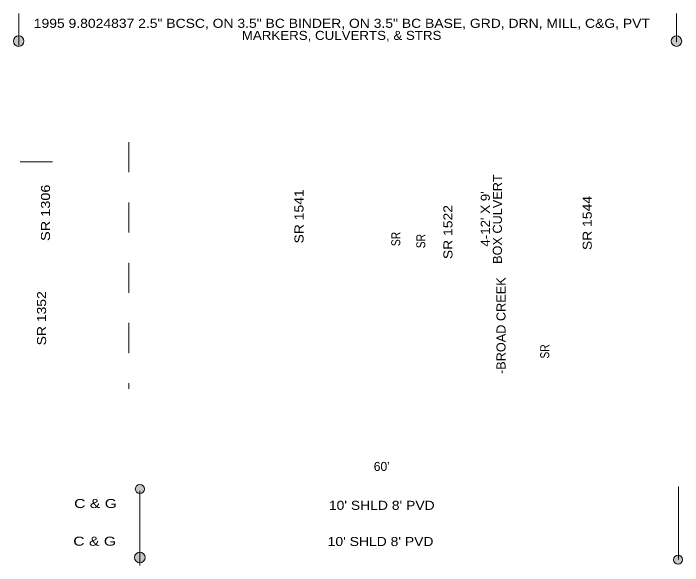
# Model space of a CAD drawing. Extents: x 1.41 to 3.63, y -3.35 to -1.52.
import ezdxf
from ezdxf.enums import TextEntityAlignment as Align

# ---------------------------------------------------------------- set-up
doc = ezdxf.new("R2010")
doc.units = 0
doc.header["$LTSCALE"] = 0.012
doc.linetypes.add('MEDIUM_DASHED', pattern=[4.5, 3, -1.5])
doc.layers.add('1', color=7, linetype='Continuous', lineweight=13)

msp = doc.modelspace()

# ---------------------------------------------------------------- hatches: boundary and pattern name
at = {"layer": '1'}
for points in [[(1.44949, -1.612, 1), (1.41451, -1.612, 1)], [(3.63149, -1.612, 1), (3.59651, -1.612, 1)], [(1.849, -3.098, 1), (1.819, -3.098, 1)], [(1.85149, -3.325, 1), (1.81651, -3.325, 1)], [(3.63447, -3.33247, 1), (3.60447, -3.33247, 1)]]:
    msp.add_hatch(color=256, dxfattribs=at).paths.add_polyline_path(points)

# ---------------------------------------------------------------- linework, layer by layer
for p, q in [((1.433, -1.627), (1.433, -1.52)), ((3.614, -1.615), (3.614, -1.52)), ((1.437, -2.013), (1.544, -2.013)), ((1.834, -3.104), (1.834, -3.352)), ((3.621, -3.332), (3.621, -3.089))]:
    msp.add_line(p, q, dxfattribs=at)
at = {"layer": '1', "linetype": 'MEDIUM_DASHED'}
msp.add_line((1.797, -1.947), (1.797, -2.765), dxfattribs=at)
at = {"layer": '1'}
for centre, radius in [((1.432, -1.612), 0.01749), ((3.614, -1.612), 0.01749), ((1.834, -3.098), 0.015), ((1.834, -3.325), 0.01749), ((3.61947, -3.33247), 0.015)]:
    msp.add_circle(centre, radius, dxfattribs=at)

# ---------------------------------------------------------------- texts
for s, width, p in [('1995 9.8024837 2.5" BCSC, ON 3.5" BC BINDER, ON 3.5" BC BASE, GRD, DRN, MILL, C&G, PVT ', 1.15, (2.5105, -1.568)), ('MARKERS, CULVERTS, & STRS ', 1.1, (2.5095, -1.608)), ('C & G', 1.3, (1.687, -3.161)), ("10' SHLD 8' PVD", 1.15, (2.6365, -3.167)), ('C & G', 1.3, (1.684, -3.286)), ("10' SHLD 8' PVD", 1.15, (2.6325, -3.287))]:
    msp.add_text(s, height=0.03, dxfattribs=dict(at, width=width)).set_placement(p, align=Align.CENTER)
for s, width, p in [('BOX CULVERT', 1.05, (3.035, -2.2025)), ('SR 1306', 1.2, (1.536, -2.1815)), ('SR 1541', 1.15, (2.377, -2.1935)), ("4-12' X 9'", 1.1, (2.995, -2.202)), ('SR 1544', 1.15, (3.333, -2.2155)), ('SR 1522', 1.15, (2.871, -2.2455)), ('SR', 0.85, (2.698, -2.2685)), ('SR', 0.85, (2.781, -2.2755)), ('-BROAD CREEK', 1.05, (3.047, -2.556)), ('SR 1352', 1.15, (1.523, -2.5315)), ('SR', 0.85, (3.192, -2.6415))]:
    msp.add_text(s, height=0.03, rotation=90, dxfattribs=dict(at, width=width)).set_placement(p, align=Align.CENTER)
msp.add_text("60'", height=0.03, dxfattribs=at).set_placement((2.636, -3.038), align=Align.CENTER)

doc.saveas('drawing.dxf')
